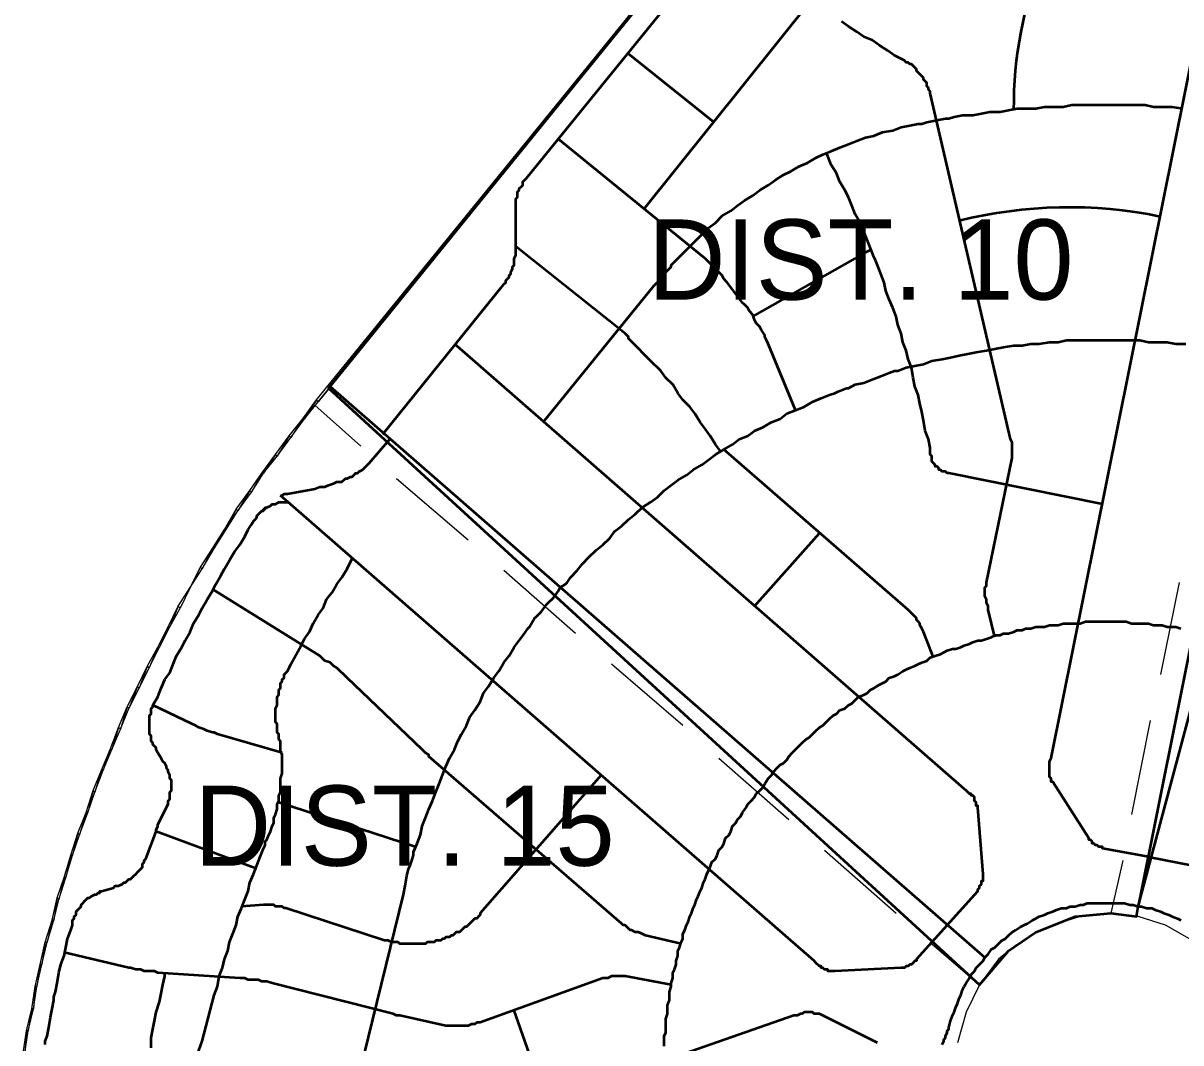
# Model space of a CAD drawing. Header units: inches. Extents: x 27 to 868, y 19 to 613.
# Drawn here: x 754.6 to 785.18, y 549.89 to 576.82 of the extents above; entities that cross this region are included whole.
import ezdxf

# ---------------------------------------------------------------- set-up
doc = ezdxf.new("R2010")
doc.units = ezdxf.units.IN
doc.header["$MEASUREMENT"] = 0
doc.layers.add('PDF_Geometry', color=7, linetype='Continuous')
doc.layers.add('PDF_Text', color=7, linetype='Continuous')
doc.styles.add('PDF Arial', font='arial.ttf')

msp = doc.modelspace()

# ---------------------------------------------------------------- linework, layer by layer
at = {"layer": 'PDF_Geometry', "color": 8, "lineweight": 0}
for points in [[(784.59, 594.203), (762.389, 566.823), (762.344, 566.868), (784.59, 594.203)], [(784.59, 594.158), (784.59, 594.203), (762.389, 566.823), (784.59, 594.158)], [(762.344, 566.868), (762.029, 566.373), (761.984, 566.373), (762.344, 566.868)], [(762.389, 566.823), (762.344, 566.868), (762.029, 566.373), (762.389, 566.823)], [(762.299, 566.733), (763.515, 565.652)], [(761.984, 566.373), (761.668, 565.877), (761.623, 565.922), (761.984, 566.373)], [(762.029, 566.373), (761.984, 566.373), (761.668, 565.877), (762.029, 566.373)], [(761.623, 565.922), (761.308, 565.382), (761.263, 565.427), (761.623, 565.922)], [(761.668, 565.877), (761.623, 565.922), (761.308, 565.382), (761.668, 565.877)], [(761.263, 565.427), (760.948, 564.932), (760.903, 564.932), (761.263, 565.427)], [(761.308, 565.382), (761.263, 565.427), (760.948, 564.932), (761.308, 565.382)], [(760.903, 564.932), (760.633, 564.436), (760.588, 564.481), (760.903, 564.932)], [(760.948, 564.932), (760.903, 564.932), (760.633, 564.436), (760.948, 564.932)], [(764.46, 564.796), (766.352, 563.175)], [(760.588, 564.481), (760.272, 563.941), (760.227, 563.986), (760.588, 564.481)], [(760.633, 564.436), (760.588, 564.481), (760.272, 563.941), (760.633, 564.436)], [(760.227, 563.986), (759.957, 563.445), (759.912, 563.445), (760.227, 563.986)], [(760.272, 563.941), (760.227, 563.986), (759.957, 563.445), (760.272, 563.941)], [(759.912, 563.445), (759.642, 562.95), (759.597, 562.95), (759.912, 563.445)], [(759.957, 563.445), (759.912, 563.445), (759.642, 562.95), (759.957, 563.445)], [(759.597, 562.95), (759.327, 562.41), (759.282, 562.455), (759.597, 562.95)], [(759.642, 562.95), (759.597, 562.95), (759.327, 562.41), (759.642, 562.95)], [(759.327, 562.41), (759.282, 562.455), (759.011, 561.914), (759.327, 562.41)], [(759.282, 562.455), (759.011, 561.914), (759.011, 561.914), (759.282, 562.455)], [(769.189, 560.698), (767.298, 562.365)], [(785.131, 562.049), (784.635, 559.618)], [(759.011, 561.914), (758.741, 561.374), (758.696, 561.419), (759.011, 561.914)], [(758.696, 561.419), (758.471, 560.878), (758.426, 560.878), (758.696, 561.419)], [(758.741, 561.374), (758.696, 561.419), (758.471, 560.878), (758.741, 561.374)], [(758.426, 560.878), (758.201, 560.338), (758.156, 560.338), (758.426, 560.878)], [(758.471, 560.878), (758.426, 560.878), (758.201, 560.338), (758.471, 560.878)], [(758.156, 560.338), (757.93, 559.798), (757.885, 559.843), (758.156, 560.338)], [(758.201, 560.338), (758.156, 560.338), (757.93, 559.798), (758.201, 560.338)], [(772.026, 558.267), (770.135, 559.888)], [(757.885, 559.843), (757.66, 559.257), (757.615, 559.302), (757.885, 559.843)], [(757.93, 559.798), (757.885, 559.843), (757.66, 559.257), (757.93, 559.798)], [(757.615, 559.302), (757.39, 558.717), (757.345, 558.762), (757.615, 559.302)], [(757.66, 559.257), (757.615, 559.302), (757.39, 558.717), (757.66, 559.257)], [(757.345, 558.762), (757.165, 558.176), (757.12, 558.222), (757.345, 558.762)], [(757.39, 558.717), (757.345, 558.762), (757.165, 558.176), (757.39, 558.717)], [(784.365, 558.402), (783.87, 555.925)], [(757.12, 558.222), (756.94, 557.636), (756.895, 557.636), (757.12, 558.222)], [(757.165, 558.176), (757.12, 558.222), (756.94, 557.636), (757.165, 558.176)], [(756.895, 557.636), (756.715, 557.096), (756.67, 557.096), (756.895, 557.636)], [(756.94, 557.636), (756.895, 557.636), (756.715, 557.096), (756.94, 557.636)], [(772.972, 557.411), (774.818, 555.79)], [(756.67, 557.096), (756.489, 556.51), (756.444, 556.555), (756.67, 557.096)], [(756.715, 557.096), (756.67, 557.096), (756.489, 556.51), (756.715, 557.096)], [(756.444, 556.555), (756.309, 555.97), (756.264, 555.97), (756.444, 556.555)], [(756.489, 556.51), (756.444, 556.555), (756.309, 555.97), (756.489, 556.51)], [(756.264, 555.97), (756.084, 555.384), (756.039, 555.429), (756.264, 555.97)], [(756.309, 555.97), (756.264, 555.97), (756.084, 555.384), (756.309, 555.97)], [(756.039, 555.429), (755.904, 554.844), (755.859, 554.844), (756.039, 555.429)], [(756.084, 555.384), (756.039, 555.429), (755.904, 554.844), (756.084, 555.384)], [(755.859, 554.844), (755.724, 554.259), (755.679, 554.259), (755.859, 554.844)], [(755.904, 554.844), (755.859, 554.844), (755.724, 554.259), (755.904, 554.844)], [(775.764, 554.979), (777.655, 553.313)], [(783.645, 554.709), (783.329, 553.313)], [(755.679, 554.259), (755.544, 553.673), (755.499, 553.718), (755.679, 554.259)], [(755.724, 554.259), (755.679, 554.259), (755.544, 553.673), (755.724, 554.259)], [(755.499, 553.718), (755.409, 553.133), (755.364, 553.133), (755.499, 553.718)], [(755.544, 553.673), (755.499, 553.718), (755.409, 553.133), (755.544, 553.673)], [(783.329, 553.313), (782.519, 553.223), (781.933, 553.043)], [(785.941, 552.187), (785.401, 552.637), (784.77, 552.998), (784.05, 553.223), (783.329, 553.313)], [(755.364, 553.133), (755.228, 552.547), (755.183, 552.547), (755.364, 553.133)], [(755.409, 553.133), (755.364, 553.133), (755.228, 552.547), (755.409, 553.133)], [(755.183, 552.547), (755.093, 551.962), (755.048, 551.962), (755.183, 552.547)], [(755.228, 552.547), (755.183, 552.547), (755.093, 551.962), (755.228, 552.547)], [(778.601, 552.502), (779.862, 551.421)], [(780.808, 552.457), (780.357, 552.097), (779.862, 551.421)], [(755.048, 551.962), (754.958, 551.376), (754.913, 551.376), (755.048, 551.962)], [(755.093, 551.962), (755.048, 551.962), (754.958, 551.376), (755.093, 551.962)], [(754.913, 551.376), (754.868, 550.791), (754.823, 550.791), (754.913, 551.376)], [(754.958, 551.376), (754.913, 551.376), (754.868, 550.791), (754.958, 551.376)], [(779.862, 551.421), (779.502, 550.701), (779.276, 549.89)], [(754.823, 550.791), (754.733, 550.206), (754.688, 550.206), (754.823, 550.791)], [(754.868, 550.791), (754.823, 550.791), (754.733, 550.206), (754.868, 550.791)], [(754.688, 550.206), (754.643, 549.62), (754.598, 549.62), (754.688, 550.206)], [(754.733, 550.206), (754.688, 550.206), (754.643, 549.62), (754.733, 550.206)]]:
    msp.add_lwpolyline(points, dxfattribs=at)
at = {"layer": 'PDF_Geometry', "color": 8, "lineweight": 35}
for points in [[(764.1, 565.967), (767.298, 569.93), (767.343, 569.975), (767.343, 570.02), (767.388, 570.065), (767.433, 570.11), (767.433, 570.155), (767.478, 570.2), (767.478, 570.246), (767.523, 570.336), (767.523, 570.381), (767.568, 570.426), (767.568, 570.516), (767.568, 570.561), (767.568, 570.606), (767.613, 570.696), (767.613, 570.741), (767.613, 570.786), (767.613, 570.831), (767.613, 571.822), (767.613, 571.912), (767.613, 572.002), (767.613, 572.047), (767.613, 572.092), (767.613, 572.182), (767.658, 572.227), (767.658, 572.272), (767.658, 572.362), (767.703, 572.407), (767.703, 572.452), (767.748, 572.497), (767.793, 572.542), (767.793, 572.632), (767.838, 572.677), (767.883, 572.722), (767.928, 572.767), (780.177, 587.854)], [(790.715, 578.442), (783.239, 581.549), (777.43, 585.377), (770.81, 577.226), (762.659, 567.183), (779.862, 551.421), (780.627, 552.322), (781.348, 552.817), (782.384, 553.223), (783.329, 553.313), (784.005, 553.223), (784.05, 553.493), (790.715, 578.442)], [(784.32, 554.799), (783.104, 555.024), (783.104, 555.069), (783.059, 555.069), (783.014, 555.069), (782.969, 555.114), (782.924, 555.114), (782.879, 555.159), (782.834, 555.159), (782.834, 555.204), (782.789, 555.249), (782.744, 555.249), (782.744, 555.294), (781.798, 556.78), (781.753, 556.78), (781.753, 556.825), (781.753, 556.871), (781.708, 556.916), (781.708, 556.961), (781.708, 557.006), (781.708, 557.051), (781.708, 557.096), (781.708, 557.141), (781.708, 557.186), (781.708, 557.321), (781.753, 557.411), (786.482, 580.918)], [(789.229, 579.297), (784.05, 553.493)], [(770.99, 571.912), (775.404, 577.406)], [(780.267, 560.608), (780.087, 561.329), (780.087, 561.419), (780.042, 561.509), (780.042, 561.554), (780.042, 561.599), (779.997, 561.689), (779.997, 561.734), (779.997, 561.779), (779.997, 561.869), (779.997, 561.914), (780.042, 561.959), (780.042, 562.049), (780.718, 565.337), (780.718, 565.382), (780.718, 565.472), (780.718, 565.517), (780.718, 565.562), (780.718, 565.652), (780.718, 565.697), (780.718, 565.742), (780.673, 565.832), (778.556, 574.974), (778.556, 575.019), (778.511, 575.064), (778.511, 575.109), (778.466, 575.154), (778.466, 575.244), (778.421, 575.289), (778.376, 575.334), (778.376, 575.379), (778.331, 575.424), (778.286, 575.469), (778.241, 575.514), (778.196, 575.559), (778.196, 575.604), (778.151, 575.65), (778.106, 575.695), (778.061, 575.74), (778.016, 575.74), (777.97, 575.785), (777.925, 575.785), (777.88, 575.83), (777.61, 575.965), (777.43, 576.1), (777.205, 576.235), (777.025, 576.37), (776.8, 576.46), (776.619, 576.595), (776.394, 576.73), (776.214, 576.865)], [(772.837, 574.208), (770.585, 576.01)], [(768.333, 566.283), (771.26, 569.885), (771.396, 570.02), (771.531, 570.2), (771.711, 570.381), (771.711, 570.426), (771.846, 570.561), (771.936, 570.651), (772.026, 570.741), (772.116, 570.831), (772.206, 570.921), (772.341, 571.056), (772.521, 571.236), (772.702, 571.416), (772.882, 571.551), (773.062, 571.732), (773.287, 571.867), (773.467, 572.002), (773.647, 572.137), (773.872, 572.272), (774.053, 572.407), (774.278, 572.542), (774.458, 572.677), (774.683, 572.812), (774.863, 572.902), (775.088, 573.038), (775.314, 573.128), (775.539, 573.263), (775.719, 573.353), (775.944, 573.443), (776.169, 573.533), (776.394, 573.623), (776.619, 573.713), (776.845, 573.803), (777.07, 573.848), (777.295, 573.938), (777.565, 573.983), (777.79, 574.073), (778.016, 574.118), (778.241, 574.163), (778.331, 574.163), (778.466, 574.208), (778.691, 574.253), (778.961, 574.299), (779.051, 574.299), (779.186, 574.344), (779.412, 574.389), (779.682, 574.389), (779.907, 574.434), (780.132, 574.479), (780.402, 574.479), (780.627, 574.524), (780.853, 574.569), (781.078, 574.569), (781.348, 574.569), (781.573, 574.614), (781.798, 574.614), (782.069, 574.614), (782.294, 574.659), (782.519, 574.659), (782.789, 574.659), (783.014, 574.659), (783.239, 574.659), (783.51, 574.659), (783.735, 574.659), (783.96, 574.659), (784.23, 574.659), (784.455, 574.614), (784.681, 574.614), (784.951, 574.614), (785.221, 574.569)], [(774.998, 566.598), (774.278, 568.354), (774.233, 568.444), (774.188, 568.534), (774.188, 568.579), (774.098, 568.714), (774.053, 568.804), (773.962, 568.894), (773.918, 568.985), (773.872, 569.12), (773.782, 569.21), (773.737, 569.3), (773.647, 569.39), (773.602, 569.435), (773.197, 569.975), (773.107, 570.065), (773.062, 570.155), (772.972, 570.245), (772.882, 570.336), (772.792, 570.426), (772.702, 570.516), (772.657, 570.561), (772.611, 570.606), (768.739, 573.758)], [(783.104, 564.121), (779.051, 564.932), (779.006, 564.932), (778.961, 564.977), (778.916, 564.977), (778.871, 564.977), (778.826, 565.022), (778.781, 565.022), (778.781, 565.067), (778.736, 565.112), (778.691, 565.112), (778.691, 565.157), (778.646, 565.202), (778.601, 565.247), (778.601, 565.292), (778.601, 565.337), (778.601, 565.382), (778.556, 565.427), (778.556, 565.517), (778.556, 565.607), (778.511, 565.832), (778.421, 566.057), (778.376, 566.328), (778.331, 566.553), (778.286, 566.778), (778.241, 567.003), (778.151, 567.228), (778.106, 567.453), (778.061, 567.724), (777.97, 567.949), (777.925, 568.174), (777.835, 568.399), (777.79, 568.624), (777.7, 568.849), (777.655, 569.075), (777.565, 569.3), (777.475, 569.525), (777.385, 569.75), (777.34, 569.975), (777.25, 570.2), (777.16, 570.426), (777.115, 570.561), (777.07, 570.651), (776.98, 570.876), (776.89, 571.101), (776.8, 571.326), (776.709, 571.551), (776.574, 571.777), (776.484, 572.002), (776.394, 572.227), (776.304, 572.407), (776.169, 572.632), (776.079, 572.857), (775.944, 573.083), (775.854, 573.308), (775.809, 573.398)], [(773.017, 565.517), (772.882, 565.697), (772.747, 565.922), (772.611, 566.102), (772.476, 566.283), (772.341, 566.508), (772.206, 566.688), (772.026, 566.868), (771.891, 567.048), (771.756, 567.273), (771.576, 567.453), (771.441, 567.634), (771.396, 567.679), (771.351, 567.724), (771.26, 567.814), (770.585, 568.489), (770.585, 568.534), (770.54, 568.579), (770.495, 568.624), (767.613, 570.921)], [(773.872, 569.075), (776.574, 570.606), (776.71, 570.696), (776.8, 570.741), (776.89, 570.786), (776.98, 570.831)], [(763.605, 549.575), (764.64, 553.808), (764.686, 554.033), (764.731, 554.304), (764.776, 554.484), (764.821, 554.574), (764.866, 554.709), (764.911, 554.844), (764.911, 554.934), (765.001, 555.159), (765.091, 555.384), (765.136, 555.61), (765.226, 555.835), (765.316, 556.06), (765.406, 556.285), (765.496, 556.51), (765.586, 556.735), (765.676, 556.961), (765.766, 557.186), (765.856, 557.411), (765.991, 557.636), (766.082, 557.861), (766.172, 558.041), (766.307, 558.267), (766.397, 558.492), (766.532, 558.672), (766.667, 558.897), (766.757, 559.122), (766.892, 559.302), (767.027, 559.527), (767.162, 559.708), (767.297, 559.933), (767.433, 560.113), (767.568, 560.338), (767.703, 560.518), (767.838, 560.698), (767.928, 560.833), (767.973, 560.878), (768.108, 561.104), (768.153, 561.149), (768.288, 561.284), (768.423, 561.464), (768.468, 561.509), (768.603, 561.644), (768.739, 561.824), (768.784, 561.914), (768.919, 562.004), (768.964, 562.049), (769.054, 562.184), (769.234, 562.365), (769.369, 562.545), (769.549, 562.725), (769.729, 562.905), (769.909, 563.04), (770.09, 563.22), (770.225, 563.4), (770.405, 563.535), (770.585, 563.716), (770.765, 563.851), (770.945, 564.031), (771.17, 564.166), (771.35, 564.301), (771.531, 564.481), (771.711, 564.616), (771.891, 564.751), (772.116, 564.886), (772.296, 565.022), (772.521, 565.157), (772.702, 565.292), (772.882, 565.427), (773.107, 565.562), (773.332, 565.697), (773.512, 565.832), (773.737, 565.922), (773.917, 566.057), (774.143, 566.147), (774.368, 566.282), (774.593, 566.373), (774.773, 566.508), (774.998, 566.598), (775.223, 566.688), (775.449, 566.823), (775.674, 566.913), (775.899, 567.003), (776.034, 567.048), (776.124, 567.093), (776.349, 567.183), (776.394, 567.183), (776.574, 567.273), (776.8, 567.318), (777.025, 567.408), (777.25, 567.498), (777.475, 567.588), (777.61, 567.634), (777.7, 567.634), (777.925, 567.724), (778.151, 567.769), (778.376, 567.814), (778.601, 567.904), (778.871, 567.949), (779.096, 567.994), (779.321, 568.039), (779.547, 568.084), (779.772, 568.129), (780.042, 568.174), (780.267, 568.219), (780.492, 568.264), (780.763, 568.309), (780.988, 568.309), (781.213, 568.354), (781.438, 568.354), (781.708, 568.399), (781.933, 568.399), (782.159, 568.444), (782.429, 568.444), (782.654, 568.444), (782.879, 568.444), (783.149, 568.444), (783.374, 568.444), (783.6, 568.444), (783.87, 568.444), (784.095, 568.444), (784.32, 568.399), (784.59, 568.399), (784.816, 568.399), (785.041, 568.354), (785.311, 568.354)], [(779.006, 552.998), (779.817, 553.898), (779.817, 553.943), (779.862, 553.988), (779.862, 554.033), (779.907, 554.078), (779.907, 554.123), (779.907, 554.168), (779.952, 554.168), (779.952, 554.214), (779.952, 554.259), (779.952, 554.304), (779.952, 554.349), (779.817, 556.105), (779.817, 556.15), (779.772, 556.15), (779.772, 556.195), (779.772, 556.24), (779.727, 556.285), (779.727, 556.33), (779.727, 556.375), (779.682, 556.42), (779.637, 556.42), (779.637, 556.465), (779.592, 556.465), (779.502, 556.555), (779.457, 556.6), (765.991, 568.354)], [(762.704, 567.228), (779.997, 552.142)], [(761.398, 564.346), (761.443, 564.346), (761.488, 564.391), (761.533, 564.391), (761.578, 564.391), (762.299, 564.526), (762.434, 564.571), (762.569, 564.571), (762.659, 564.616), (762.794, 564.661), (762.884, 564.706), (762.974, 564.706), (763.019, 564.706), (763.109, 564.796), (763.154, 564.796), (763.245, 564.841), (763.29, 564.841), (763.335, 564.886), (763.38, 564.932), (763.425, 564.932), (763.47, 564.977), (763.56, 565.022), (763.605, 565.067), (763.65, 565.112), (763.695, 565.157), (763.74, 565.202), (764.28, 565.832)], [(778.646, 560.068), (778.376, 560.743), (778.331, 560.833), (778.286, 560.924), (778.286, 560.969), (778.241, 561.014), (778.196, 561.059), (778.196, 561.104), (778.151, 561.149), (778.106, 561.194), (778.061, 561.239), (778.016, 561.284), (777.97, 561.329), (773.107, 565.562)], [(755.183, 549.845), (755.183, 549.935), (755.228, 550.07), (755.274, 550.296), (755.319, 550.566), (755.364, 550.791), (755.409, 551.016), (755.409, 551.106), (755.454, 551.241), (755.499, 551.466), (755.544, 551.737), (755.589, 551.962), (755.679, 552.187), (755.724, 552.412), (755.769, 552.637), (755.859, 552.863), (755.904, 552.998), (755.904, 553.133), (755.949, 553.178), (755.949, 553.223), (755.994, 553.268), (755.994, 553.358), (756.039, 553.403), (756.084, 553.448), (756.129, 553.493), (756.129, 553.538), (756.174, 553.583), (756.219, 553.628), (756.264, 553.673), (756.309, 553.718), (756.354, 553.718), (756.399, 553.763), (756.489, 553.808), (756.534, 553.808), (756.579, 553.853), (756.625, 553.853), (756.625, 553.898), (756.67, 553.898), (756.985, 553.988), (757.03, 554.033), (757.075, 554.033), (757.12, 554.033), (757.21, 554.078), (757.255, 554.123), (757.3, 554.123), (757.345, 554.168), (757.39, 554.214), (757.435, 554.214), (757.48, 554.259), (757.525, 554.304), (757.57, 554.349), (757.615, 554.394), (757.66, 554.439), (757.705, 554.484), (757.75, 554.529), (757.75, 554.619), (757.795, 554.664), (757.795, 554.709), (757.84, 554.754), (758.111, 555.474), (758.111, 555.519), (758.156, 555.61), (758.156, 555.655), (758.426, 556.195), (758.426, 556.24), (758.426, 556.285), (758.471, 556.33), (758.471, 556.375), (758.471, 556.465), (758.471, 556.51), (758.516, 556.555), (758.516, 556.645), (758.516, 556.69), (758.516, 556.735), (758.516, 556.825), (758.471, 556.871), (758.471, 556.916), (758.471, 556.961), (758.426, 557.051), (758.426, 557.096), (758.381, 557.141), (758.381, 557.186), (758.336, 557.276), (758.291, 557.321), (758.246, 557.411), (758.156, 557.546), (758.111, 557.636), (758.111, 557.681), (758.066, 557.726), (758.021, 557.771), (758.021, 557.816), (757.976, 557.861), (757.976, 557.951), (757.976, 557.996), (757.931, 558.041), (757.931, 558.131), (757.931, 558.176), (757.931, 558.222), (757.931, 558.312), (757.931, 558.357), (757.931, 558.402), (757.931, 558.492), (757.931, 558.537), (757.976, 558.582), (757.976, 558.627), (757.976, 558.717), (758.021, 558.762), (758.021, 558.807), (758.156, 559.032), (758.246, 559.257), (758.336, 559.482), (758.471, 559.663), (758.561, 559.888), (758.651, 560.113), (758.786, 560.338), (758.876, 560.518), (759.011, 560.743), (759.101, 560.969), (759.237, 561.194), (759.327, 561.374), (759.462, 561.599), (759.597, 561.824), (759.687, 562.004), (759.822, 562.23), (759.912, 562.41), (760.047, 562.635), (760.182, 562.86), (760.317, 563.04), (760.452, 563.265), (760.542, 563.445), (760.633, 563.581), (760.678, 563.671), (760.723, 563.716), (760.768, 563.761), (760.768, 563.806), (760.813, 563.851), (760.858, 563.896), (760.903, 563.941), (760.948, 563.941), (760.948, 563.986), (760.993, 563.986), (760.993, 564.031), (761.038, 564.031), (761.128, 564.076), (761.173, 564.121), (761.218, 564.121), (761.263, 564.121), (761.353, 564.166), (761.398, 564.166), (761.443, 564.166), (761.488, 564.166), (761.533, 564.166), (761.578, 564.166), (761.623, 564.166)], [(779.006, 552.998), (778.196, 552.097), (778.196, 552.052), (778.151, 552.052), (778.106, 552.007), (778.061, 551.962), (778.016, 551.962), (777.97, 551.917), (777.925, 551.917), (777.88, 551.872), (777.835, 551.872), (777.79, 551.872), (776.034, 551.782), (775.989, 551.782), (775.944, 551.782), (775.899, 551.782), (775.854, 551.782), (775.854, 551.827), (775.809, 551.827), (775.764, 551.827), (775.719, 551.872), (775.674, 551.872), (775.674, 551.917), (775.629, 551.917), (775.539, 552.007), (775.494, 552.052), (761.398, 564.346)], [(773.917, 561.419), (775.629, 563.355)], [(759.146, 549.44), (759.327, 549.935), (759.642, 551.151), (759.732, 551.376), (759.777, 551.647), (759.867, 551.872), (759.912, 552.097), (760.002, 552.322), (760.047, 552.547), (760.137, 552.772), (760.227, 552.998), (760.272, 553.223), (760.362, 553.448), (760.452, 553.673), (760.542, 553.898), (760.588, 554.123), (760.678, 554.349), (760.768, 554.574), (760.858, 554.799), (760.948, 555.024), (760.993, 555.114), (760.993, 555.204), (761.038, 555.249), (761.083, 555.384), (761.128, 555.474), (761.173, 555.61), (761.218, 555.7), (761.218, 555.835), (761.263, 555.925), (761.308, 556.06), (761.308, 556.195), (761.353, 556.285), (761.353, 556.42), (761.398, 556.51), (761.398, 556.645), (761.398, 556.78), (761.398, 556.87), (761.443, 557.006), (761.443, 557.141), (761.443, 557.231), (761.443, 557.366), (761.443, 557.501), (761.398, 557.591), (761.398, 557.726), (761.398, 557.771), (761.398, 557.816), (761.398, 557.861), (761.353, 557.906), (761.353, 557.951), (761.353, 558.041), (761.308, 558.086), (761.308, 558.131), (761.308, 558.176), (761.308, 558.267), (761.308, 558.312), (761.263, 558.357), (761.263, 558.447), (761.263, 558.492), (761.263, 558.537), (761.263, 558.627), (761.263, 558.672), (761.263, 558.717), (761.308, 558.807), (761.308, 558.852), (761.308, 558.897), (761.308, 558.987), (761.308, 559.032), (761.353, 559.077), (761.353, 559.167), (761.353, 559.212), (761.398, 559.257), (761.398, 559.347), (761.398, 559.392), (761.443, 559.437), (761.443, 559.482), (761.488, 559.527), (761.488, 559.618), (761.533, 559.663), (761.578, 559.708), (761.623, 559.798), (761.668, 559.888), (761.939, 560.383), (762.029, 560.563), (762.164, 560.743), (762.254, 560.969), (762.389, 561.194), (762.524, 561.374), (762.614, 561.599), (762.749, 561.779), (762.884, 562.004), (763.019, 562.184), (763.154, 562.41), (763.29, 562.68)], [(771.981, 552.502), (771.035, 552.727), (770.945, 552.772), (770.855, 552.817), (770.81, 552.817), (770.765, 552.817), (770.675, 552.863), (770.63, 552.863), (770.585, 552.908), (770.54, 552.953), (770.495, 552.998), (770.45, 552.998), (770.405, 553.043), (765.316, 557.456), (765.316, 557.501), (765.226, 557.546), (765.136, 557.636), (763.154, 559.527), (763.064, 559.618), (762.974, 559.708), (762.884, 559.798), (762.794, 559.843), (762.704, 559.933), (762.569, 559.978), (762.479, 560.068), (762.434, 560.113), (759.597, 561.869)], [(771.531, 549.8), (771.531, 549.935), (771.531, 550.07), (771.576, 550.16), (771.576, 550.296), (771.576, 550.431), (771.576, 550.521), (771.621, 550.656), (771.621, 550.746), (771.621, 550.881), (771.666, 551.016), (771.666, 551.106), (771.666, 551.241), (771.711, 551.376), (771.711, 551.466), (771.756, 551.602), (771.756, 551.737), (771.801, 551.827), (771.846, 551.962), (771.846, 552.052), (771.891, 552.187), (771.891, 552.322), (771.936, 552.412), (771.981, 552.547), (772.026, 552.637), (772.026, 552.772), (772.071, 552.862), (772.116, 552.998), (772.161, 553.088), (772.206, 553.223), (772.251, 553.313), (772.296, 553.448), (772.341, 553.538), (772.386, 553.673), (772.431, 553.763), (772.476, 553.898), (772.521, 553.988), (772.566, 554.123), (772.612, 554.214), (772.657, 554.349), (772.702, 554.439), (772.747, 554.529), (772.792, 554.664), (772.882, 554.754), (772.927, 554.844), (772.972, 554.979), (773.062, 555.069), (773.107, 555.159), (773.152, 555.294), (773.242, 555.384), (773.287, 555.474), (773.332, 555.61), (773.422, 555.7), (773.467, 555.79), (773.557, 555.88), (773.602, 555.97), (773.692, 556.105), (773.737, 556.195), (773.827, 556.285), (773.918, 556.375), (773.962, 556.465), (774.053, 556.555), (774.143, 556.645), (774.188, 556.735), (774.278, 556.87), (774.368, 556.961), (774.413, 557.051), (774.503, 557.141), (774.593, 557.231), (774.683, 557.276), (774.773, 557.366), (774.818, 557.456), (774.908, 557.546), (774.998, 557.636), (775.088, 557.726), (775.178, 557.816), (775.268, 557.906), (775.359, 557.951), (775.449, 558.041), (775.539, 558.131), (775.629, 558.221), (775.719, 558.267), (775.809, 558.357), (775.899, 558.447), (775.989, 558.537), (776.079, 558.582), (776.169, 558.672), (776.304, 558.717), (776.394, 558.807), (776.484, 558.852), (776.574, 558.942), (776.664, 559.032), (776.8, 559.077), (776.89, 559.122), (776.98, 559.212), (777.07, 559.257), (777.205, 559.347), (777.295, 559.392), (777.385, 559.437), (777.475, 559.527), (777.61, 559.572), (777.7, 559.618), (777.835, 559.708), (777.925, 559.753), (778.016, 559.798), (778.151, 559.843), (778.241, 559.888), (778.331, 559.933), (778.466, 559.978), (778.556, 560.068), (778.691, 560.113), (778.826, 560.158), (779.006, 560.248), (779.141, 560.293), (779.231, 560.293), (779.367, 560.338), (779.457, 560.383), (779.592, 560.428), (779.682, 560.473), (779.817, 560.518), (779.907, 560.518), (780.042, 560.563), (780.177, 560.608), (780.267, 560.653), (780.402, 560.653), (780.492, 560.698), (780.627, 560.698), (780.763, 560.743), (780.853, 560.788), (780.988, 560.788), (781.078, 560.833), (781.213, 560.833), (781.348, 560.878), (781.438, 560.878), (781.573, 560.878), (781.708, 560.923), (781.798, 560.923), (781.933, 560.923), (782.069, 560.969), (782.159, 560.969), (782.294, 560.969), (782.429, 560.969), (782.519, 560.969), (782.654, 561.014), (782.789, 561.014), (782.879, 561.014), (783.014, 561.014), (783.149, 561.014), (783.239, 561.014), (783.375, 561.014), (783.51, 561.014), (783.6, 561.014), (783.735, 561.014), (783.87, 560.969), (783.96, 560.969), (784.095, 560.969), (784.185, 560.969), (784.32, 560.969), (784.455, 560.923), (784.545, 560.923), (784.681, 560.923), (784.816, 560.878), (784.906, 560.878), (785.041, 560.878), (785.176, 560.833)], [(761.443, 557.546), (759.732, 558.041), (759.642, 558.086), (759.597, 558.086), (759.462, 558.131), (759.372, 558.176), (759.237, 558.222), (759.146, 558.267), (759.056, 558.312), (758.021, 558.807)], [(769.864, 556.961), (766.667, 553.313), (766.667, 553.268), (766.622, 553.223), (766.577, 553.178), (766.532, 553.178), (766.487, 553.133), (766.442, 553.088), (766.397, 553.043), (766.352, 552.998), (766.307, 552.953), (766.262, 552.953), (766.217, 552.908), (766.172, 552.863), (766.127, 552.817), (766.037, 552.817), (765.991, 552.772), (765.946, 552.727), (765.901, 552.727), (765.856, 552.682), (765.766, 552.682), (765.721, 552.637), (765.676, 552.637), (765.631, 552.592), (765.541, 552.592), (765.496, 552.592), (765.451, 552.547), (765.406, 552.547), (765.316, 552.547), (765.271, 552.547), (765.226, 552.502), (765.136, 552.502), (765.091, 552.502), (765.046, 552.502), (764.956, 552.502), (764.911, 552.502), (764.866, 552.502), (764.776, 552.502), (764.731, 552.502), (764.685, 552.502), (764.595, 552.502), (764.55, 552.502), (764.505, 552.547), (764.415, 552.547), (764.37, 552.547), (764.325, 552.547), (764.235, 552.592), (764.145, 552.592), (761.533, 553.448), (761.488, 553.448), (761.443, 553.493), (761.398, 553.493), (761.353, 553.493), (761.263, 553.493), (761.218, 553.538), (761.173, 553.538), (761.083, 553.538), (761.038, 553.538), (760.948, 553.538), (760.362, 553.493)], [(764.956, 555.069), (761.353, 556.24)], [(760.768, 554.484), (758.111, 555.474)], [(784.32, 554.799), (785.491, 554.574)], [(778.871, 549.845), (778.916, 549.935), (778.916, 549.98), (778.961, 550.025), (778.961, 550.07), (779.006, 550.161), (779.006, 550.206), (779.051, 550.251), (779.051, 550.296), (779.096, 550.476), (779.141, 550.611), (779.186, 550.701), (779.231, 550.836), (779.276, 550.926), (779.321, 551.061), (779.366, 551.151), (779.412, 551.286), (779.457, 551.376), (779.502, 551.466), (779.592, 551.602), (779.637, 551.692), (779.727, 551.782), (779.772, 551.872), (779.862, 551.962), (779.952, 552.052), (779.997, 552.142), (780.087, 552.232), (780.177, 552.367), (780.267, 552.412), (780.357, 552.502), (780.402, 552.547), (780.447, 552.592), (780.537, 552.637), (780.627, 552.727), (780.718, 552.817), (780.808, 552.863), (780.943, 552.953), (781.033, 552.998), (781.123, 553.043), (781.258, 553.133), (781.348, 553.178), (781.438, 553.223), (781.573, 553.268), (781.663, 553.313), (781.798, 553.358), (781.888, 553.403), (782.023, 553.448), (782.159, 553.448), (782.249, 553.493), (782.384, 553.493), (782.519, 553.538), (782.609, 553.538)], [(782.609, 553.538), (782.699, 553.583), (782.834, 553.583), (782.924, 553.583), (783.014, 553.583), (783.104, 553.583), (783.194, 553.583), (783.329, 553.583), (783.465, 553.583), (783.555, 553.583), (783.69, 553.583), (783.825, 553.538), (783.915, 553.538), (784.05, 553.493), (784.14, 553.493), (784.275, 553.448), (784.41, 553.448), (784.5, 553.403), (784.635, 553.358), (784.725, 553.313), (784.861, 553.268), (784.951, 553.223), (785.086, 553.178), (785.176, 553.133)], [(771.711, 551.421), (770.495, 551.647), (770.45, 551.647), (770.405, 551.647), (770.36, 551.647), (770.315, 551.647), (770.225, 551.647), (770.18, 551.647), (770.135, 551.647), (770.045, 551.602), (770, 551.602), (769.955, 551.602), (769.909, 551.602), (766.667, 550.431), (766.577, 550.431), (766.532, 550.386), (766.487, 550.386), (766.442, 550.386), (766.352, 550.341), (766.307, 550.341), (766.262, 550.341), (766.172, 550.341), (766.127, 550.341), (766.082, 550.341), (765.992, 550.341), (765.947, 550.341), (765.901, 550.341), (765.856, 550.341), (765.811, 550.341), (765.766, 550.341), (764.55, 550.611), (764.46, 550.611), (764.37, 550.656), (761.173, 551.466), (761.038, 551.512), (760.903, 551.512), (760.813, 551.557), (760.678, 551.557), (760.542, 551.557), (760.452, 551.602), (760.317, 551.602), (758.156, 551.737), (758.066, 551.782), (757.931, 551.782), (757.795, 551.782), (757.705, 551.827), (757.57, 551.827), (757.435, 551.872), (757.39, 551.872), (755.679, 552.277)], [(757.976, 549.755), (757.976, 550.025), (758.021, 550.251), (758.066, 550.476), (758.111, 550.701), (758.201, 550.971), (758.246, 551.196), (758.291, 551.421), (758.336, 551.647), (758.336, 551.737)], [(768.423, 548.314), (767.568, 550.746)], [(777.16, 549.89), (775.629, 550.656), (775.584, 550.656), (775.494, 550.656), (775.449, 550.701), (775.404, 550.701), (775.359, 550.701), (775.313, 550.701), (775.268, 550.701), (775.223, 550.701), (775.178, 550.656), (775.133, 550.656), (775.043, 550.611), (774.953, 550.611), (760.768, 545.657)]]:
    msp.add_lwpolyline(points, dxfattribs=at)
for centre, radius, start, end in [((791.573, 574.582), 10.814, 136.4057, 180.3099), ((782.22, 559.982), 11.973, 78.3822, 104.012)]:
    msp.add_arc(centre, radius, start, end, dxfattribs=at)

# ---------------------------------------------------------------- texts
at = {"layer": 'PDF_Text', "color": 8, "char_height": 2.11777, "attachment_point": 7, "style": 'PDF Arial'}
for s, insert in [('\\W0.963480;DIST. 10', (771.095, 569.489)), ('\\W0.951540;DIST. 15', (759.116, 554.538))]:
    msp.add_mtext(s, dxfattribs=dict(at, insert=insert))

doc.saveas('drawing.dxf')
